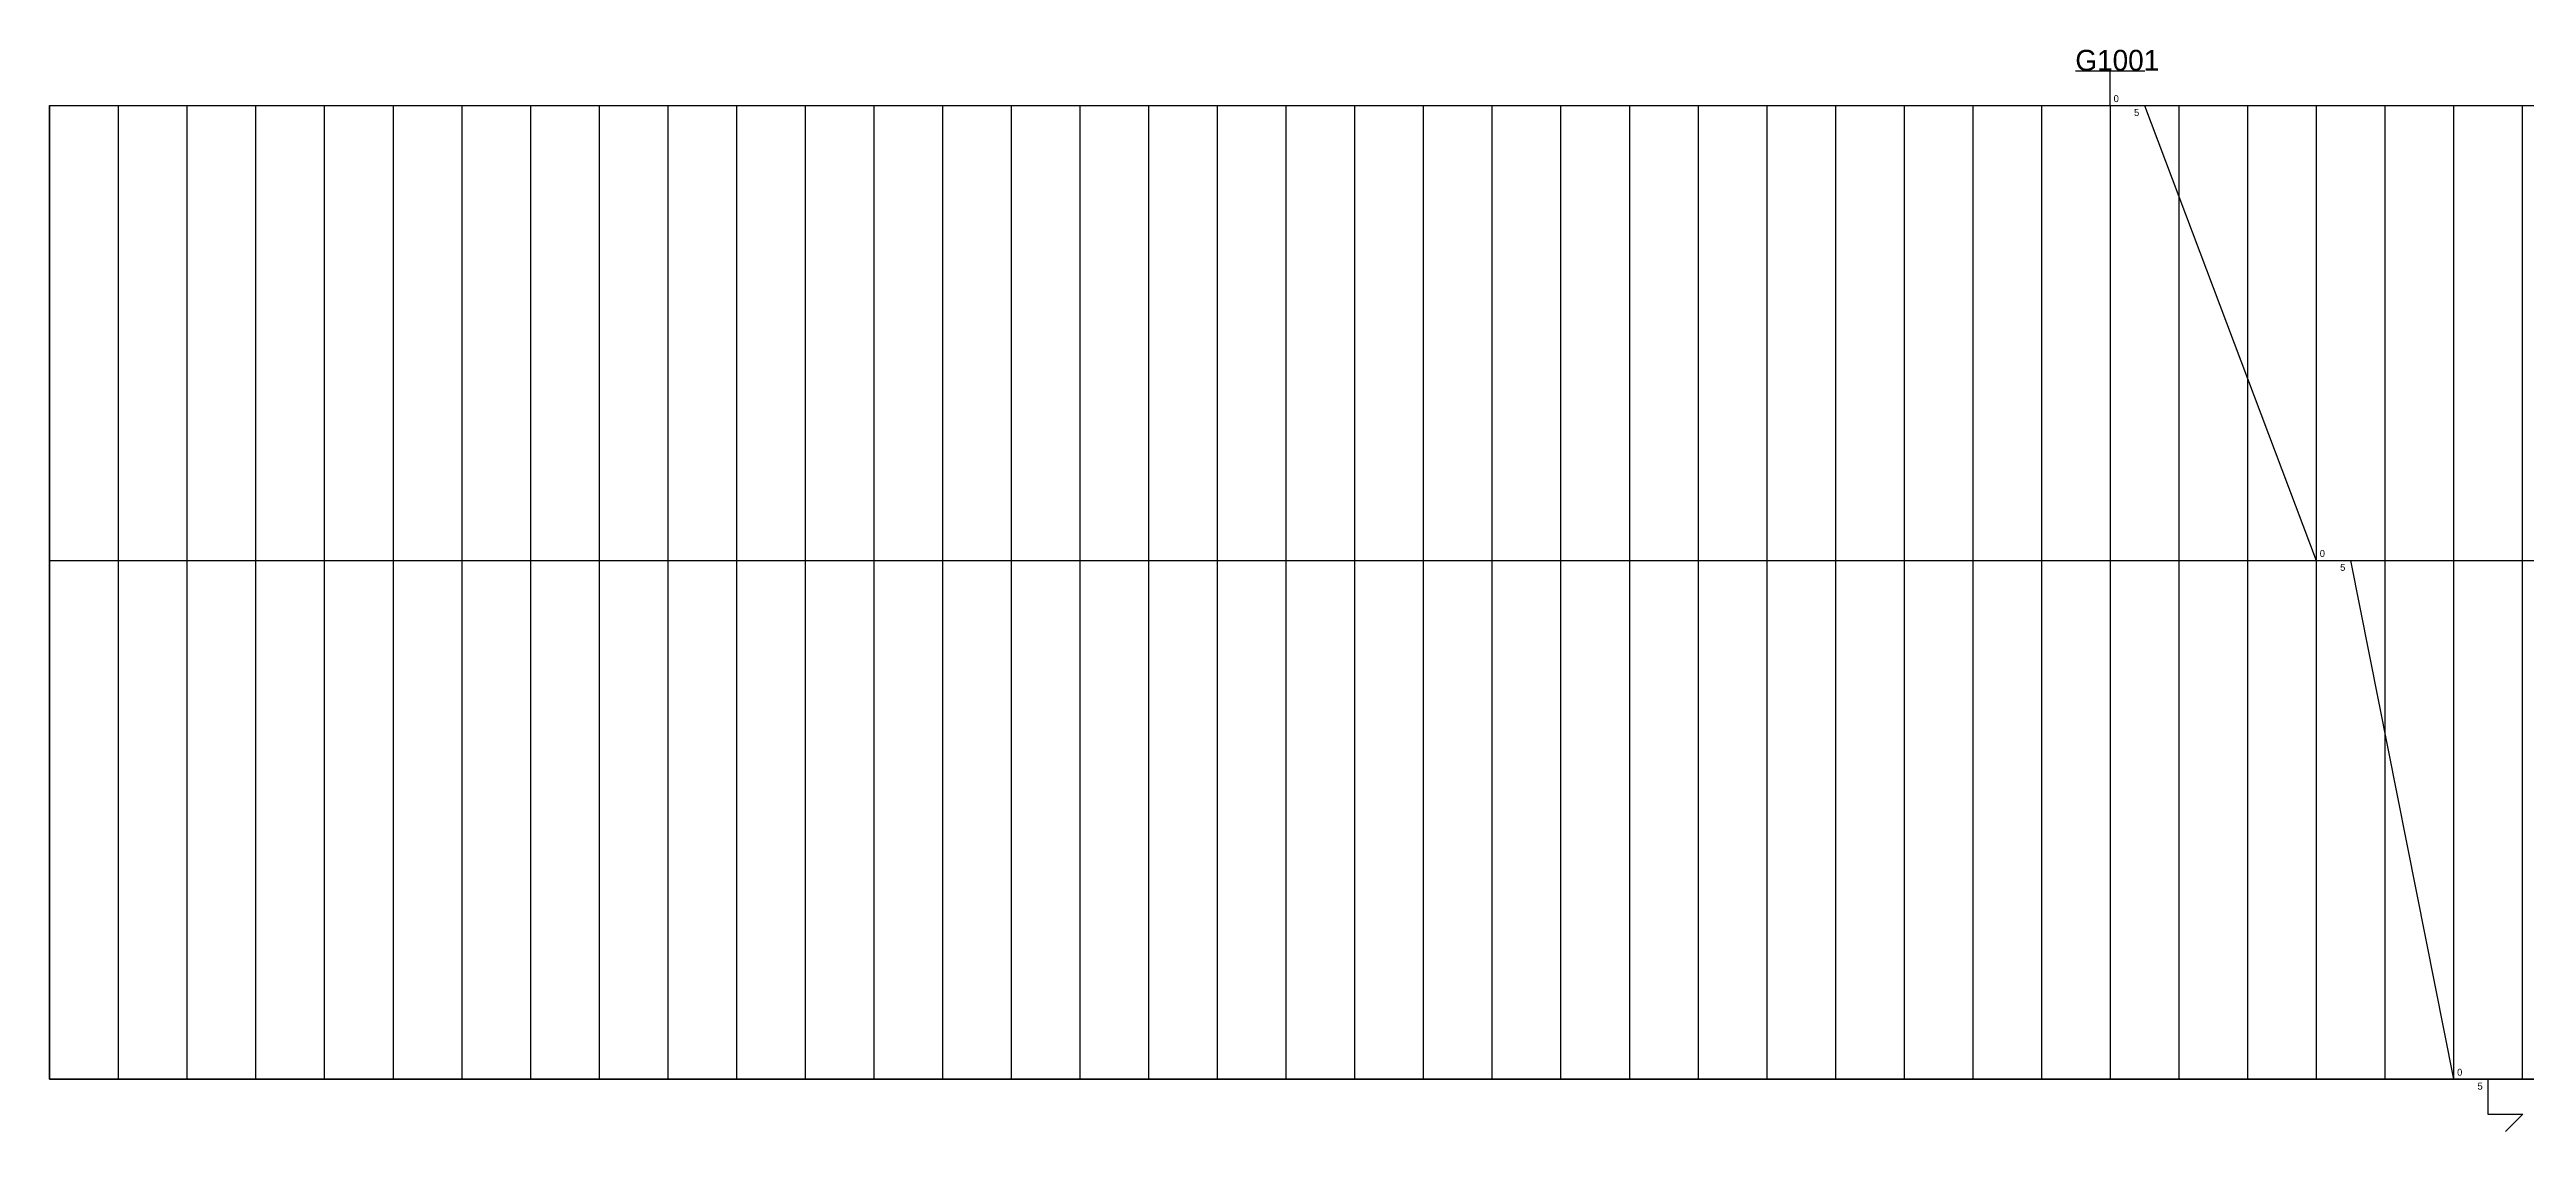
# Model space of a CAD drawing. Header units: metres. Extents: x 10 to 1430, y -498 to -2.
# Drawn here: x 10 to 365.6, y -157.3 to -2 of the extents above; entities that cross this region are included whole.
import ezdxf

# ---------------------------------------------------------------- set-up
doc = ezdxf.new("R2010")
doc.units = ezdxf.units.M
for name, color, linetype in [('Blocks', 84, 'CONTINUOUS'), ('HalfTimes', 84, 'CONTINUOUS'), ('HourTimes', 84, 'CONTINUOUS'), ('Stations', 84, 'CONTINUOUS'), ('Times', 84, 'CONTINUOUS'), ('TrainID', 10, 'CONTINUOUS'), ('Trains', 10, 'CONTINUOUS'), ('TrainTime', 10, 'CONTINUOUS')]:
    doc.layers.add(name, color=color, linetype=linetype)

msp = doc.modelspace()

# ---------------------------------------------------------------- linework, layer by layer
at = {"layer": 'Blocks'}
msp.add_lwpolyline([(10, -10), (1430, -10), (1430, -149.77), (10, -149.77), (10, -10)], dxfattribs=at)
at = {"layer": 'HalfTimes'}
for p, q in [((39.58, -10), (39.58, -149.77)), ((98.75, -10), (98.75, -149.77)), ((157.92, -10), (157.92, -149.77)), ((217.08, -10), (217.08, -149.77)), ((276.25, -10), (276.25, -149.77)), ((335.42, -10), (335.42, -149.77))]:
    msp.add_line(p, q, dxfattribs=at)
at = {"layer": 'HourTimes'}
for p, q in [((10, -10), (10, -149.77)), ((69.17, -10), (69.17, -149.77)), ((128.33, -10), (128.33, -149.77)), ((187.5, -10), (187.5, -149.77)), ((246.67, -10), (246.67, -149.77)), ((305.83, -10), (305.83, -149.77)), ((365, -10), (365, -149.77))]:
    msp.add_line(p, q, dxfattribs=at)
at = {"layer": 'Stations'}
for p, q in [((10, -10), (1430, -10)), ((10, -75.29), (1430, -75.29)), ((10, -149.77), (1430, -149.77))]:
    msp.add_line(p, q, dxfattribs=at)
at = {"layer": 'Times'}
for p, q in [((19.86, -10), (19.86, -149.77)), ((29.72, -10), (29.72, -149.77)), ((49.44, -10), (49.44, -149.77)), ((59.31, -10), (59.31, -149.77)), ((79.03, -10), (79.03, -149.77)), ((88.89, -10), (88.89, -149.77)), ((108.61, -10), (108.61, -149.77)), ((118.47, -10), (118.47, -149.77)), ((138.19, -10), (138.19, -149.77)), ((148.06, -10), (148.06, -149.77)), ((167.78, -10), (167.78, -149.77)), ((177.64, -10), (177.64, -149.77)), ((197.36, -10), (197.36, -149.77)), ((207.22, -10), (207.22, -149.77)), ((226.94, -10), (226.94, -149.77)), ((236.81, -10), (236.81, -149.77)), ((256.53, -10), (256.53, -149.77)), ((266.39, -10), (266.39, -149.77)), ((286.11, -10), (286.11, -149.77)), ((295.97, -10), (295.97, -149.77)), ((315.69, -10), (315.69, -149.77)), ((325.56, -10), (325.56, -149.77)), ((345.28, -10), (345.28, -149.77)), ((355.14, -10), (355.14, -149.77))]:
    msp.add_line(p, q, dxfattribs=at)
at = {"layer": 'TrainID'}
for p, q in [((300.83, -5), (310.83, -5)), ((305.83, -10), (305.83, -5)), ((360.07, -149.77), (360.07, -154.77)), ((360.07, -154.77), (365.07, -154.77)), ((365.07, -154.77), (362.57, -157.27))]:
    msp.add_line(p, q, dxfattribs=at)
at = {"layer": 'Trains'}
for p, q in [((305.83, -10), (310.76, -10)), ((310.76, -10), (335.42, -75.29)), ((335.42, -75.29), (340.35, -75.29)), ((340.35, -75.29), (355.14, -149.77)), ((355.14, -149.77), (360.07, -149.77))]:
    msp.add_line(p, q, dxfattribs=at)

# ---------------------------------------------------------------- texts
at = {"layer": 'TrainID'}
msp.add_text('G1001', height=3, dxfattribs=at).set_placement((300.83, -5))
at = {"layer": 'TrainTime'}
for s, p in [('0', (306.33, -9.5)), ('5', (309.26, -11.5)), ('0', (335.92, -74.79)), ('5', (338.85, -76.79)), ('0', (355.64, -149.27)), ('5', (358.57, -151.27))]:
    msp.add_text(s, height=1, dxfattribs=at).set_placement(p)

doc.saveas('drawing.dxf')
